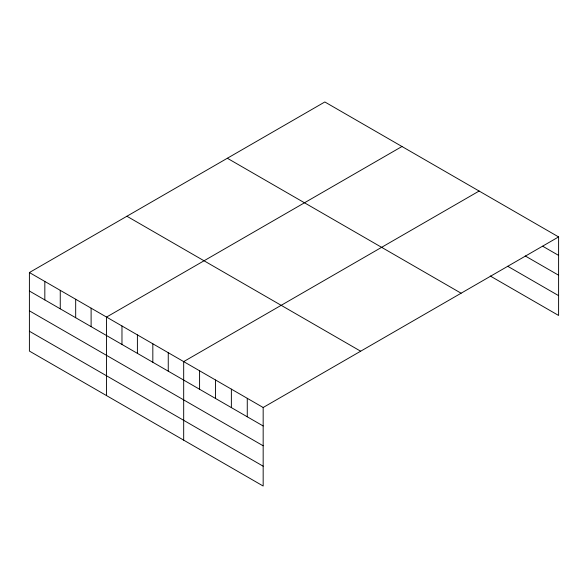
<?xml version="1.0" encoding="UTF-8"?>
<svg xmlns="http://www.w3.org/2000/svg" width="588" height="588" viewBox="0 0 588 588"><rect width="100%" height="100%" fill="white"/><g stroke="black" fill="none" stroke-linecap="round" stroke-linejoin="round"><path stroke-width="0.88" d="M558.6 236.927L263.167 407.499L263.167 486.033L29.4 351.073L29.4 272.538L324.833 101.967L558.6 236.927L558.6 315.462L490.245 276M401.979 146.5L106.538 317.072L106.538 395.606M479.117 191.041L183.684 361.613L183.684 440.147M542.702 246.225L558.6 255.398M525.216 255.949L558.6 275.221M507.731 266.276L558.6 295.646M227.343 158.253L461.102 293.214M126.898 216.244L360.657 351.205M29.4 272.538L263.167 407.499M29.4 291.009L263.167 425.969M29.4 310.824L263.167 445.792M29.4 331.25L263.167 466.21M247.269 398.319L247.269 416.789M231.371 389.138L231.371 407.616M215.473 379.966L215.473 398.436M199.582 370.785L199.582 389.256M168.256 352.704L168.256 371.175M152.829 343.796L152.829 362.267M137.401 334.888L137.401 353.359M121.973 325.98L121.973 344.45M91.111 308.163L91.111 326.634M75.683 299.255L75.683 317.726M60.255 290.347L60.255 308.818M44.828 281.439L44.828 299.917"/></g></svg>
